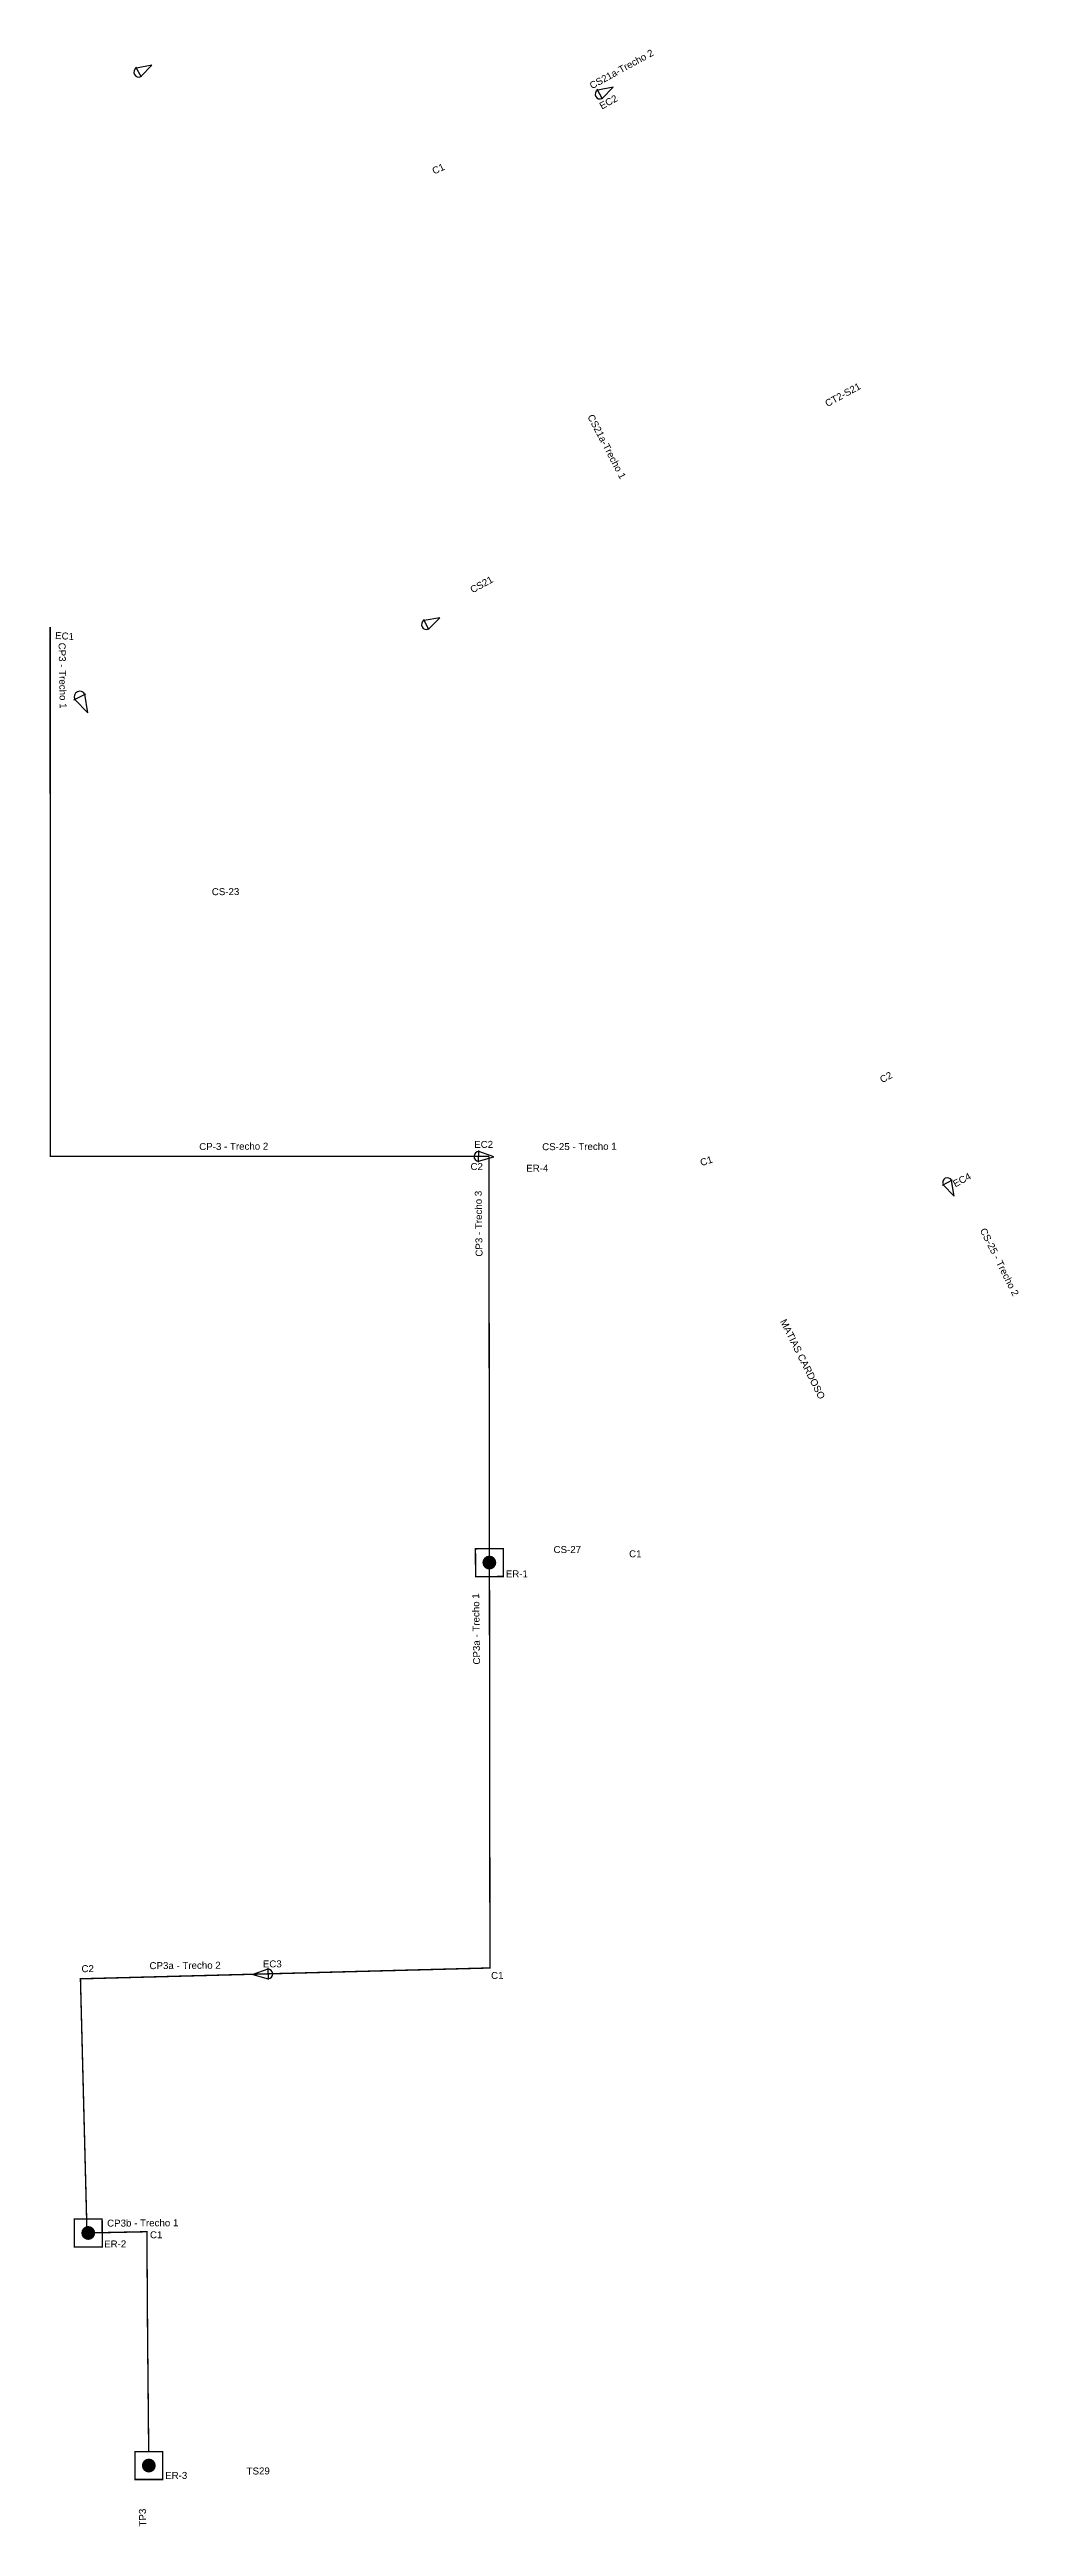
# Model space of a CAD drawing. Header units: metres. Extents: x -11055 to -9284, y 5243 to 6701.
# Drawn here: x -10697 to -10460, y 5383 to 5987 of the extents above; entities that cross this region are included whole.
import ezdxf
from ezdxf.enums import TextEntityAlignment as Align

# ---------------------------------------------------------------- set-up
doc = ezdxf.new("R2010")
doc.units = ezdxf.units.M
doc.header["$LTSCALE"] = 50
doc.header["$MEASUREMENT"] = 0
doc.layers.get('0').update_dxf_attribs({"linetype": 'CONTINUOUS'})
for name, color, linetype in [('H-CANAL', 90, 'CONTINUOUS'), ('H-COMPORTAS', 1, 'CONTINUOUS'), ('TK1', 1, 'CONTINUOUS'), ('XREF_TOPOGRAFIA_J3$0$TEXTOS', 7, 'CONTINUOUS')]:
    doc.layers.add(name, color=color, linetype=linetype)
doc.styles.add('XREF_TOPOGRAFIA_J3$0$ARIAL', font='arial.ttf')

# ---------------------------------------------------------------- blocks, each defined once
blk = doc.blocks.new('COMPORT')
at = {"layer": 'H-COMPORTAS'}
for p, q in [((-64, 69), (-281, 0)), ((-281, 0), (-64, -68)), ((-64, 82), (-64, -82))]:
    blk.add_line(p, q, dxfattribs=at)
blk.add_arc((-64, 0), 68.4, 270, 90, dxfattribs=at)
blk = doc.blocks.new('COMPORTA')
at = {"rotation": 224.5992067914307}
blk.add_blockref('COMPORT', (-199, -195), dxfattribs=at)
blk = doc.blocks.new('A$C93a08967')
at = {"layer": 'H-CANAL'}
for points in [[(1434, -2946, 1), (1334, -2946, 1)], [(-1452, -7765, 1), (-1552, -7765, 1)], [(-1016, -9437, 1), (-1116, -9437, 1)]]:
    blk.add_hatch(color=210, dxfattribs=at).paths.add_polyline_path(points)
at = {"layer": 'H-CANAL', "color": 210, "const_width": 10, "elevation": 477}
for points in [[(-1776, 3779), (-1775, -26), (1381, -26)], [(1381, -26), (1388, -5634)]]:
    blk.add_lwpolyline(points, dxfattribs=at)
at = {"layer": 'H-CANAL', "color": 210, "const_width": 10}
for points, elevation in [([(1485, -3046), (1484, -2846), (1284, -2847), (1285, -3047)], 477), ([(-966, -9537), (-966, -9337), (-1166, -9337), (-1166, -9537)], -960)]:
    blk.add_lwpolyline(points, close=True, dxfattribs=dict(at, elevation=elevation))
blk.add_lwpolyline([(1388, -5634), (1388, -5860), (-1558, -5938), (-1511, -7765), (-1080, -7756), (-1075, -8498), (-1067, -9337)], dxfattribs=at)
blk.add_lwpolyline([(-1401, -7865), (-1402, -7665), (-1602, -7665), (-1601, -7865)], close=True, dxfattribs=at)
at = {"layer": 'H-COMPORTAS'}
for p, xscale, yscale, zscale, rotation in [((-1045, 7818), 0.5, 0.5, 0.5, 344.0415103923083), ((2275, 7659, -474), 0.5, 0.5, 0.5, 343.4099486600382), ((1026, 3844), 0.5, 0.5, 0.5, 342.3889145458039), ((1415, -30, 477), 0.4999999999999999, 0.4999999999999999, 0.4999999999999999, 313.4383055095951), ((4728, -310), 0.4999999999999994, 0.4999999999999994, 0.4999999999999994, 252.2492747365358), ((-316, -5907), 0.5, 0.5, 0.5, 137.7119514900137)]:
    blk.add_blockref('COMPORTA', p, dxfattribs=dict(at, xscale=xscale, yscale=yscale, zscale=zscale, rotation=rotation))
at = {"layer": 'XREF_TOPOGRAFIA_J3$0$TEXTOS', "color": 3, "style": 'XREF_TOPOGRAFIA_J3$0$ARIAL'}
for s, rotation, p in [('CS21a-Trecho 2', 28.7703, (2335, 7790)), ('EC2', 28.7703, (2241, 7553, -478)), ('C1', 25.3207, (1017, 7073)), ('CT2-S21', 28.7703, (3927, 5449)), ('CS21a-Trecho 1', 297.5986, (2229, 5076)), ('CS21', 28.7703, (1328, 4085)), ('EC1', 356.4785, (-1672, 3715)), ('CP3 - Trecho 1', 271.038, (-1686, 3430, 477)), ('CS-23', 0.3571, (-514, 1877)), ('C2', 28.686, (4238, 543)), ('CP-3 - Trecho 2', 0.3571, (-455, 46, 955)), ('EC2', 0.3571, (1343, 60, 477)), ('CS-25 - Trecho 1', 0.3571, (2032, 45, 480)), ('C2', 0.3571, (1293, -99)), ('ER-4', 0.3571, (1729, -111)), ('C1', 17.8773, (2945, -59)), ('EC4', 28.686, (4784, -195)), ('CP3 - Trecho 3', 90.7785, (1307, -510)), ('CS-25 - Trecho 2', 296.6259, (5054, -785)), ('CS-27', 0.3571, (1945, -2852)), ('ER-1', 0.3571, (1582, -3027)), ('C1', 0.3571, (2434, -2883)), ('CP3a - Trecho 1', 90.7785, (1289, -3423)), ('C2', 0.3571, (-1506, -5865, 479)), ('CP3a - Trecho 2', 0.3571, (-805, -5842)), ('EC3', 0.3571, (-178, -5831)), ('C1', 0.3571, (1441, -5914)), ('ER-2', 0.3571, (-1308, -7844, -481)), ('CP3b - Trecho 1', 0.3571, (-1110, -7693, 486)), ('C1', 0.3571, (-1013, -7778)), ('ER-3', 0.3571, (-869, -9508, -481)), ('TS29', 0.3571, (-279, -9476)), ('TP3', 91.7352, (-1111, -9811, -479))]:
    blk.add_text(s, height=50, rotation=rotation, dxfattribs=at).set_placement(p, align=Align.MIDDLE_CENTER)
blk.add_text('MATIAS CARDOSO', height=50, rotation=296.6259, dxfattribs=at).set_placement((3474, -1212))
blk = doc.blocks.new('A$C929be196')
at = {"layer": 'H-COMPORTAS', "xscale": 0.4999999999999994, "yscale": 0.4999999999999994, "zscale": 0.4999999999999994, "rotation": 252.2492747365358}
blk.add_blockref('COMPORTA', (3799, -4106), dxfattribs=at)

msp = doc.modelspace()

# ---------------------------------------------------------------- block references
at = {"layer": 'TK1', "ltscale": 3}
for name, p, xscale, yscale, zscale in [('A$C929be196', (-10840.13, 5990.17), 0.04021776634593649, 0.04021776634593649, 0.04021776634593649), ('A$C93a08967', (-10636.27, 5717.67), 0.03393442586481109, 0.03393442586481109, 0.03393442586481109)]:
    msp.add_blockref(name, p, dxfattribs=dict(at, xscale=xscale, yscale=yscale, zscale=zscale))

doc.saveas('drawing.dxf')
